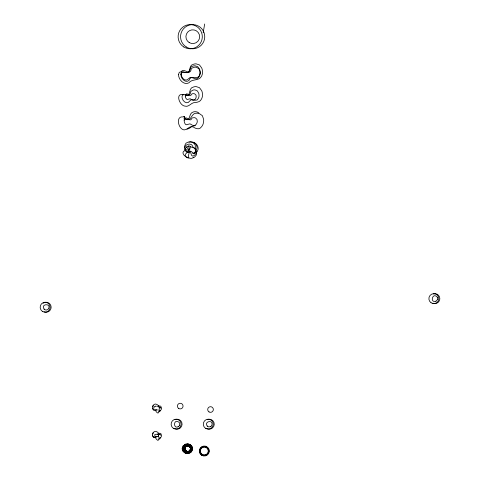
<?xml version="1.0" encoding="UTF-8"?>
<svg xmlns="http://www.w3.org/2000/svg" width="480" height="480" viewBox="0 0 480 480"><rect width="100%" height="100%" fill="white"/><g stroke="black" fill="none" stroke-linecap="round" stroke-linejoin="round"><path stroke-width="0.72" d="M160.158 410.34L159.996 411.282A0.822 0.822 0 0 1 159.378 411.714L158.748 411.666M160.158 437.634L159.996 438.57A0.822 0.822 0 0 1 159.378 439.008L158.748 438.96M194.688 153.462L195.552 150.744M203.136 32.85L204.672 24M211.998 424.734C213.216 419.232 203.382 421.644 207.378 426.21M205.332 446.874L205.506 446.184M437.496 299.532L437.43 297.564M159.24 411.138L158.376 412.818A0.882 0.882 0 0 1 157.578 412.95L156.378 411.954L155.286 409.974C151.476 410.28 151.452 405.216 154.614 404.244A2.694 2.694 0 0 1 155.952 404.094L157.746 404.952L159.45 407.28C162.648 407.202 161.574 410.61 159.24 411.138L159.222 408.69A1.95 0.348 82.9 0 1 159.294 408.426L159.594 408.522M159.24 438.432L158.376 440.106A0.882 0.882 0 0 1 157.578 440.244L156.378 439.242L155.286 437.268C151.476 437.574 151.452 432.51 154.614 431.538A2.694 2.694 0 0 1 155.952 431.382L157.746 432.246L159.45 434.574C162.648 434.49 161.574 437.898 159.24 438.432L158.394 435.804A3.552 0.666 59 0 1 158.52 435.582L158.586 434.118M188.874 150.852L188.814 149.742L187.272 147.936A3.192 3.192 0 0 1 186.846 146.814M160.98 435.15C161.862 433.566 159.87 432.804 158.676 433.518A6.72 0.978 -8.8 0 0 158.25 433.686M184.65 150.084L185.07 149.424M48.714 308.28C51.234 303.192 40.14 303.654 44.238 309.27M160.812 408.258C162.006 406.674 160.164 405.312 158.676 406.23A6.258 0.924 14.6 0 0 157.614 406.332L157.656 406.518A2.202 0.324 14.6 0 0 157.95 406.704L159.45 407.28M152.766 406.71L152.94 406.314M152.766 434.004L152.94 433.608M191.022 450.792L191.544 448.044L190.524 446.046A4.086 2.178 19.7 0 0 188.508 445.146M179.532 425.538L179.694 423.132M211.848 425.22L211.44 425.922M437.436 299.7L435.882 301.266M48.564 308.598C47.916 309.978 45.642 310.716 44.088 309.12M154.02 407.046L153.732 408.45M196.032 150.066L196.854 148.71A3.228 3.228 0 0 0 197.094 147.624L196.728 145.734A6.252 6.252 0 0 0 195.936 144.318A5.982 5.982 0 0 0 195.102 143.418L193.746 142.494A7.812 7.812 0 0 0 192.636 142.026L190.086 141.804M179.436 425.694L178.128 426.786M154.104 406.926L155.556 406.152M153.156 405.948L153.42 405.624M153.156 433.242L153.42 432.918M190.848 146.208L190.632 146.442A2.376 2.376 0 0 0 190.206 147.228L189.846 149.16L188.808 149.652M211.254 426.132L210.558 426.66M186.39 445.368C177.444 454.164 198 454.56 189.72 445.2A1.878 0.438 8.6 0 1 187.422 444.918C182.25 445.446 184.212 453.408 188.85 452.124M187.92 152.112C185.898 153.078 183.552 155.742 186.504 157.272A4.962 4.962 0 0 0 187.638 157.824L188.826 158.088M158.676 436.644L156.84 436.506L155.538 436.998A0.894 0.894 0 0 1 155.07 436.776L154.728 434.844A1.254 1.254 0 0 1 155.118 434.352L157.314 434.25A4.602 0.666 -8.8 0 0 157.578 434.46L159.45 434.574M188.556 94.896C190.326 92.43 189.294 87.804 193.446 87.018A7.326 7.326 0 0 1 196.134 86.598L199.494 87.684L201.72 90.762A11.604 11.604 0 0 1 202.266 92.472L202.548 94.896A8.838 8.838 0 0 1 202.338 96.708L202.188 97.296A9.342 9.342 0 0 1 201.516 98.97C200.226 102.282 196.494 102.36 193.53 102.738C190.548 103.578 188.418 107.298 184.956 106.128C179.088 105.522 175.032 92.286 183.672 94.812M193.512 153.81L194.544 153.15M193.11 157.32L193.416 157.092M157.314 434.25L157.668 434.016M188.43 150.096L189.216 148.908L188.784 146.574A3.192 3.192 0 0 1 188.856 145.788M155.286 437.268L156.39 436.596A5.964 0.582 -40.6 0 1 156.84 436.5M190.536 451.08L189.846 451.512M189.552 451.692L189.126 451.956A1.554 1.29 -15.2 0 1 186.96 452.532A1.458 1.254 19.1 0 1 184.824 451.788A1.398 1.236 53.4 0 1 183.474 449.976A1.38 1.23 87.7 0 1 183.384 447.714A1.404 1.242 -58 0 1 184.584 445.8A1.464 1.266 -23.7 0 1 186.654 444.888A1.566 1.302 10.6 0 1 188.874 445.302A2.358 2.028 36.3 0 1 190.332 446.928C193.026 450.27 187.404 454.032 184.878 450.828A1.206 0.99 66.3 0 1 184.122 449.07A1.2 0.99 -79.4 0 1 184.476 447.186A1.236 0.996 -45.1 0 1 185.826 445.836A1.296 1.002 -10.8 0 1 187.704 445.476C192.306 444.42 192.222 452.706 187.686 451.884C183.708 452.106 183.744 445.206 187.758 445.5A1.116 0.69 19.4 0 1 189.372 446.286A1.386 0.876 56.2 0 1 190.392 447.81A1.404 0.858 -89.5 0 1 190.38 449.64A1.368 0.864 -55.2 0 1 189.336 451.14A1.302 0.894 -21 0 1 187.626 451.8A1.236 0.912 13.3 0 1 185.844 451.374A1.188 0.924 47.6 0 1 184.608 450.024A1.17 0.924 81.9 0 1 184.35 448.212A1.182 0.93 -63.8 0 1 185.16 446.568A1.224 0.93 -29.5 0 1 186.75 445.668A1.29 0.918 4.8 0 1 188.58 445.818A2.01 1.518 30.5 0 1 189.924 446.964A1.362 0.768 71.8 0 1 190.476 448.644A1.356 0.762 -74 0 1 189.99 450.336A1.308 0.792 -39.7 0 1 188.628 451.464A1.248 0.828 -5.4 0 1 186.876 451.632L185.91 451.254L184.8 449.742M192.186 126.366L189.012 128.526L187.086 129.15M189.036 142.236L189.378 142.05M210.294 426.786L210.642 426.612M188.874 443.862A4.086 0.858 -3.2 0 1 185.94 444.03A4.02 1.122 -37.5 0 1 183.612 445.812A3.972 1.266 -71.8 0 1 182.694 448.602A3.966 1.266 74 0 1 183.504 451.428A4.008 1.128 39.7 0 1 185.766 453.3A4.074 0.876 5.4 0 1 188.688 453.576A4.122 0.582 -28.9 0 1 191.256 452.154A4.152 0.36 -63.2 0 1 192.582 449.538A4.158 0.306 82.5 0 1 192.204 446.622A4.152 0.444 48.2 0 1 190.248 444.432A2.682 0.978 10.7 0 1 187.398 444.006A3.66 0.774 -20.9 0 1 184.806 444.996A3.618 0.942 -55.2 0 1 183.222 447.27A3.6 1.002 -89.5 0 1 183.198 450.048A3.612 0.942 56.2 0 1 184.74 452.352A3.648 0.78 21.9 0 1 187.314 453.39A3.69 0.552 -12.3 0 1 190.026 452.796A3.714 0.342 -46.6 0 1 191.928 450.78L192.366 448.038L191.184 445.53A5.952 3.474 21.4 0 0 188.724 444.36A3.324 0.492 -4.3 0 1 186.108 444.558A3.294 0.654 -38.6 0 1 184.062 446.196A3.276 0.744 -72.9 0 1 183.288 448.704A3.276 0.744 72.8 0 1 184.062 451.206A3.294 0.648 38.5 0 1 186.114 452.844A3.318 0.492 4.2 0 1 188.73 453.036A3.336 0.318 -30 0 1 191.004 451.722L192.138 449.358L191.748 446.766L189.96 444.846A2.232 0.672 9.5 0 1 187.41 444.498A3 0.408 -22 0 1 185.106 445.428A2.982 0.504 -56.3 0 1 183.726 447.498A2.976 0.54 89.4 0 1 183.75 449.982A2.982 0.504 55.2 0 1 185.166 452.016A2.994 0.402 20.9 0 1 187.488 452.904C190.956 452.496 192.36 449.136 190.272 446.262A3.42 1.788 19.5 0 0 188.442 445.446C185.478 444.672 183.474 448.344 184.878 450.828A1.236 0.99 32 0 0 186.516 451.836A1.302 0.984 -2.3 0 0 188.424 451.758A1.38 0.972 -36.5 0 0 189.96 450.618C191.676 448.74 190.182 445.356 187.494 445.728A1.548 0.372 -22.8 0 0 185.868 446.412A1.536 0.414 -57.1 0 0 184.914 447.888A1.53 0.426 88.6 0 0 184.956 449.646A1.536 0.414 54.3 0 0 185.982 451.08A1.542 0.366 20.1 0 0 187.638 451.68A1.554 0.312 -14.2 0 0 189.342 451.248L190.56 449.376L190.638 447.732M435.972 301.218C429.456 303.312 432.624 291.882 437.154 297.048M178.218 426.738C172.956 429.402 173.346 417.63 179.394 422.568M210.384 426.738L208.596 426.888L207.222 426.06M188.136 95.094L185.094 95.124M155.844 410.292L153.492 410.208L152.496 408.39M155.844 437.58L153.492 437.502L152.496 435.678M155.286 409.974L156.9 409.704A6.63 0.534 -16.7 0 1 156.234 410.154M193.188 125.982L195.342 125.67M192.642 153.264L194.424 153.006A2.4 2.4 0 0 0 195.15 152.616M187.08 445.296L186.726 445.332A1.314 1.08 -26.5 0 0 184.914 446.226A1.26 1.068 -60.8 0 0 183.93 447.984A1.248 1.062 85 0 0 184.11 449.988A1.26 1.062 50.7 0 0 185.382 451.542A1.314 1.068 16.4 0 0 187.314 452.112A1.398 1.074 -17.9 0 0 189.228 451.494C190.95 450.534 191.268 448.08 189.93 446.616A2.52 1.356 20.6 0 0 188.376 445.848A1.464 0.402 -5.1 0 0 186.666 446.004A1.452 0.462 -39.4 0 0 185.34 447.096A1.44 0.492 -73.7 0 0 184.854 448.74A1.44 0.492 72 0 0 185.388 450.372A1.446 0.456 37.7 0 0 186.744 451.428A1.464 0.402 3.4 0 0 188.46 451.53A1.476 0.336 -30.8 0 0 189.93 450.648L189.984 450.564A1.446 0.96 -70.8 0 0 190.59 448.812A1.458 0.966 74.9 0 0 190.092 446.964A2.136 1.734 33.5 0 0 188.706 445.602A1.392 1.092 7.8 0 0 186.714 445.332M185.814 150.714C183.69 150.342 182.148 152.454 183.45 154.272A4.962 4.962 0 0 0 184.158 155.322L185.724 156.588A9.006 9.006 0 0 0 186.81 157.134L187.578 157.41M192.75 142.548L194.622 142.794L196.38 144.138A7.806 7.806 0 0 1 197.106 145.098L197.826 146.58A5.982 5.982 0 0 1 198.09 147.774A6.252 6.252 0 0 1 198.072 149.394L197.442 151.212A3.228 3.228 0 0 1 196.692 152.034M155.736 406.14L156.534 406.188M158.34 410.118L157.638 409.962M188.268 445.938L187.524 445.848A1.386 0.498 -21.6 0 0 185.958 446.466A1.362 0.54 -55.8 0 0 185.01 447.864A1.356 0.558 89.9 0 0 185.016 449.55A1.362 0.54 55.6 0 0 185.97 450.936A1.38 0.492 21.3 0 0 187.536 451.548A1.398 0.426 -13 0 0 189.18 451.17A1.416 0.36 -47.3 0 0 190.32 449.934A1.428 0.33 -81.6 0 0 190.572 448.266A1.428 0.342 64.2 0 0 189.834 446.748A2.244 1.284 22.2 0 0 188.382 445.956L187.56 445.89A1.224 0.732 -17 0 0 185.994 446.34A1.182 0.762 -51.3 0 0 184.944 447.648A1.164 0.774 -85.5 0 0 184.812 449.328A1.17 0.762 60.2 0 0 185.652 450.78A1.2 0.732 25.9 0 0 187.164 451.518A1.248 0.684 -8.4 0 0 188.826 451.272A1.296 0.63 -42.7 0 0 190.062 450.132A1.326 0.588 -77 0 0 190.44 448.494A1.326 0.6 68.7 0 0 189.828 446.928A1.992 1.368 27.4 0 0 188.478 445.944A1.248 0.774 1.6 0 0 186.768 445.896A1.194 0.81 -32.6 0 0 185.322 446.82A1.158 0.822 -66.9 0 0 184.65 448.398A1.152 0.816 78.8 0 0 184.986 450.078A1.17 0.804 44.5 0 0 186.204 451.284A1.212 0.774 10.2 0 0 187.896 451.584A1.266 0.732 -24.1 0 0 189.462 450.888A1.32 0.684 -58.4 0 0 190.356 449.43A1.338 0.672 87.4 0 0 190.278 447.714A1.326 0.696 53.1 0 0 189.252 446.346A1.044 0.528 16.3 0 0 187.65 445.71C185.706 445.572 184.068 447.846 184.752 449.604M188.556 446.022L189.126 446.25A1.374 0.42 47.9 0 1 190.278 447.51A1.38 0.384 82.2 0 1 190.5 449.16A1.374 0.396 -63.5 0 1 189.762 450.648A1.356 0.45 -29.2 0 1 188.304 451.458A1.326 0.522 5.1 0 1 186.648 451.314A1.302 0.582 39.3 0 1 185.364 450.258A1.29 0.612 73.6 0 1 184.896 448.662A1.29 0.612 -72.1 0 1 185.406 447.078A1.308 0.582 -37.8 0 1 186.72 446.058A1.266 0.648 -1.2 0 1 188.412 445.992A2.064 1.29 24.5 0 1 189.804 446.856A1.35 0.456 66.1 0 1 190.47 448.368A1.35 0.444 -79.6 0 1 190.17 450A1.332 0.486 -45.3 0 1 189.006 451.176A1.296 0.552 -11 0 1 187.38 451.494A1.266 0.618 23.3 0 1 185.862 450.84A1.236 0.654 57.6 0 1 184.974 449.442A1.236 0.672 -88.2 0 1 185.028 447.786A1.248 0.654 -53.9 0 1 186 446.448A1.278 0.612 -19.6 0 1 187.56 445.89A1.02 0.39 13.4 0 1 189.18 446.34A1.32 0.546 50.2 0 1 190.242 447.612A1.332 0.51 84.5 0 1 190.398 449.268A1.32 0.528 -61.2 0 1 189.6 450.726A1.284 0.582 -26.9 0 1 188.118 451.476A1.242 0.648 7.4 0 1 186.474 451.26A1.206 0.696 41.7 0 1 185.232 450.156A1.194 0.72 75.9 0 1 184.83 448.548A1.2 0.72 -69.8 0 1 185.4 446.988A1.224 0.696 -35.5 0 1 186.756 446.022A1.338 0.522 -3.5 0 1 188.382 445.956L189.186 446.154A1.488 0.312 46.3 0 1 190.374 447.396L190.476 447.792M183.834 118.812C191.454 122.574 187.98 113.49 193.116 112.056A6.492 6.492 0 0 1 195.498 111.684L197.136 111.966L198.846 112.944M184.92 94.53C183.174 93.666 181.806 95.544 182.082 97.17A5.16 5.16 0 0 0 182.292 98.472C183.012 101.664 187.446 104.892 189.69 101.052C191.76 97.416 196.536 102.732 198.234 98.544A6.228 6.228 0 0 0 199.008 96.144L198.972 94.434A8.118 8.118 0 0 0 198.702 93.21L197.358 90.918L195.09 89.934A5.124 5.124 0 0 0 193.182 90.054L191.16 91.176A3.318 3.318 0 0 0 190.47 92.214C190.674 95.298 187.764 96.186 185.382 94.674M184.14 116.91L184.452 117.006L183.702 116.772L184.452 117.006M184.38 116.982L184.032 116.868L184.782 117.114M182.772 116.898C175.464 116.046 178.278 129.27 184.074 129.906C187.488 130.038 189.678 125.208 193.26 126.96C195.654 128.742 199.338 130.02 201.366 126.972A9.174 9.174 0 0 0 203.202 123.738L203.664 121.266A11.964 11.964 0 0 0 203.646 119.418L202.392 115.704L199.41 113.616A7.554 7.554 0 0 0 196.632 113.214C190.536 112.668 191.484 124.002 184.638 117.912M158.238 405.894L158.676 406.23M158.238 433.182L158.676 433.518M185.238 148.386L185.718 149.112A3.192 3.192 0 0 0 186.648 149.868C193.272 150.018 184.536 158.04 190.644 158.34A4.962 4.962 0 0 0 191.91 158.25L193.788 157.524A9.006 9.006 0 0 0 194.808 156.858L196.548 154.728L196.53 152.46M158.622 435.762L158.52 435.582A3.828 0.72 59 0 1 158.67 435.6M437.304 297.3L437.448 297.612M195.654 150.564L195.222 148.986L195.33 145.752A3.228 3.228 0 0 0 194.994 144.69L193.734 143.232A6.252 6.252 0 0 0 192.336 142.404A5.982 5.982 0 0 0 191.166 142.038L189.534 141.918A7.806 7.806 0 0 0 188.334 142.068L186.018 143.154L184.878 145.242A4.932 4.932 0 0 0 184.818 147.072L185.058 147.972M433.224 293.94A4.98 4.98 0 0 1 439.842 298.866A4.98 4.98 0 0 1 432.804 303.174M43.146 303.246A4.98 4.98 0 0 1 49.572 303.612A4.98 4.98 0 0 1 50.274 310.008A4.98 4.98 0 0 1 44.082 311.76M174.996 419.652A4.98 4.98 0 0 1 182.088 424.374A4.98 4.98 0 0 1 174.624 428.478M207.162 419.652A4.98 4.98 0 0 1 214.254 424.374A4.98 4.98 0 0 1 206.79 428.478M190.092 445.734A1.968 1.632 64.3 0 1 191.202 448.05A1.992 1.638 -81.4 0 1 190.818 450.594A1.908 1.602 -47.1 0 1 189.072 452.478A1.776 1.548 -12.8 0 1 186.564 453.048A1.662 1.488 21.4 0 1 184.17 452.112A1.596 1.452 55.7 0 1 182.718 449.982A1.578 1.446 -90 0 1 182.718 447.414A1.608 1.464 -55.7 0 1 184.17 445.29A1.68 1.506 -21.4 0 1 186.564 444.348A1.8 1.566 12.9 0 1 189.072 444.918A2.682 2.4 38.6 0 1 190.644 446.856A1.848 1.482 80.3 0 1 191.046 449.232A1.818 1.47 -65.4 0 1 190.044 451.422A1.716 1.434 -31.1 0 1 187.98 452.664A1.602 1.386 3.2 0 1 185.574 452.532A1.518 1.35 37.5 0 1 183.66 451.062A1.476 1.332 71.8 0 1 182.91 448.776A1.482 1.338 -73.9 0 1 183.576 446.46A1.524 1.362 -39.7 0 1 185.43 444.924A1.614 1.404 -5.4 0 1 187.83 444.696A1.416 1.098 25.1 0 1 189.798 445.98A1.704 1.332 62 0 1 190.86 447.978A1.722 1.332 -83.7 0 1 190.608 450.222A1.662 1.314 -49.4 0 1 189.144 451.938M157.242 434.256A6.72 0.978 -8.8 0 1 157.35 434.148M156.864 436.482A7.614 0.738 -40.6 0 1 156.6 437.01M184.188 120.534L184.296 121.806A7.122 7.122 0 0 0 184.548 122.736L185.292 124.128L186.258 124.77L189.99 123.846L193.404 125.748L195.324 125.118A4.758 4.758 0 0 0 196.746 123.39L197.094 122.472A6.186 6.186 0 0 0 197.28 121.536L197.034 119.526L195.75 118.152A3.906 3.906 0 0 0 194.388 117.654L192.63 117.816A2.526 2.526 0 0 0 191.832 118.332C190.068 123.282 186.204 114.72 184.464 119.238A3.936 3.936 0 0 0 184.218 120.21L184.188 120.534M185.31 96.024L185.394 97.074A5.91 5.91 0 0 0 185.604 97.854L187.02 99.54L190.122 98.772L192.954 100.35L194.544 99.828A3.948 3.948 0 0 0 195.726 98.388L195.93 97.89A5.082 5.082 0 0 0 196.164 96.852L196.056 95.406A2.328 2.328 0 0 0 195.714 94.764L194.898 94.044A3.24 3.24 0 0 0 193.764 93.63L192.306 93.768A2.094 2.094 0 0 0 191.646 94.194C190.2 98.226 187.278 91.542 185.652 94.686A3.234 3.234 0 0 0 185.328 95.754L185.31 96.024M178.56 74.622C178.386 79.458 183.852 85.452 188.814 82.872C192.09 78.468 199.086 81.354 201.516 76.23A9.342 9.342 0 0 0 202.188 74.556L202.338 73.968A8.838 8.838 0 0 0 202.548 72.156L202.266 69.732A11.604 11.604 0 0 0 201.72 68.028L199.494 64.944L196.134 63.858A7.326 7.326 0 0 0 193.446 64.278C188.934 64.986 190.722 70.344 188.136 72.354C184.998 73.392 178.95 69.126 178.56 74.622M180.918 74.43C180.642 78.126 185.454 83.652 188.982 80.424C190.89 74.178 197.508 80.436 199.566 75.282A7.152 7.152 0 0 0 200.19 72.45L199.968 70.5A9.324 9.324 0 0 0 199.524 69.132L197.736 66.654L195.036 65.784A5.886 5.886 0 0 0 192.876 66.12C189.252 66.684 190.686 70.998 188.61 72.606C186.09 73.446 181.23 70.014 180.918 74.43M185.37 149.7L185.382 150.15A2.202 2.202 0 0 0 185.574 150.81L186.192 151.632A3.066 3.066 0 0 0 187.158 152.238L188.538 152.388A1.986 1.986 0 0 0 189.234 152.124C191.352 148.668 192.774 155.424 194.886 152.82A3.06 3.06 0 0 0 195.39 151.896L195.588 150.654A5.61 5.61 0 0 0 195.546 149.898C195.366 146.628 191.364 148.134 189.72 146.16A2.01 2.01 0 0 0 189.042 146.01L187.866 146.238A3.804 3.804 0 0 0 186.258 147.444L185.976 147.87A4.812 4.812 0 0 0 185.556 148.788L185.37 149.7M184.626 147.726L184.782 149.016A3.882 3.882 0 0 0 185.466 150.288L186.882 151.326A2.514 2.514 0 0 0 187.812 151.476C192.39 148.968 189.594 157.884 193.878 155.682A3.912 3.912 0 0 0 194.7 155.124L195.696 153.888A7.098 7.098 0 0 0 196.134 153.03C198.006 149.334 192.666 148.452 192.114 145.248A2.544 2.544 0 0 0 191.466 144.654L190.032 144.162A4.812 4.812 0 0 0 187.506 144.462L186.648 144.918A6.15 6.15 0 0 0 185.892 145.494L184.836 146.874A2.79 2.79 0 0 0 184.626 147.726M200.118 72.978L199.854 74.85A6.912 6.912 0 0 1 198.588 77.346C195.864 81.672 191.25 74.664 188.346 78.966C185.16 82.266 181.422 77.772 181.146 74.49A5.724 5.724 0 0 1 181.134 73.032C182.046 65.604 190.308 77.13 191.184 69.06A3.678 3.678 0 0 1 192.126 68.046L194.538 67.17A5.688 5.688 0 0 1 196.644 67.374L198.96 68.838L200.034 71.586A9.006 9.006 0 0 1 200.118 72.978M190.944 448.116C191.31 450.42 188.922 452.25 186.762 451.596A1.65 0.324 36.8 0 1 185.31 450.51A1.644 0.348 71.1 0 1 184.722 448.794A1.644 0.354 -74.6 0 1 185.208 447.042A1.65 0.324 -40.3 0 1 186.594 445.872C188.31 445.02 190.8 446.07 190.944 448.116M191.604 450.276C190.428 453.18 186.426 453.222 184.518 451.008A2.712 0.348 71.9 0 0 183.786 448.77A2.712 0.348 -73.9 0 0 184.44 446.508A2.718 0.3 -39.6 0 0 186.258 445.002L188.604 444.786A4.92 2.73 20.4 0 1 190.824 445.806L191.922 448.032L191.604 450.276M189.258 451.482L186.918 451.65A1.188 0.852 28.9 0 1 185.328 450.774A1.158 0.864 63.2 0 1 184.536 449.202A1.152 0.87 -82.5 0 1 184.764 447.45A1.182 0.87 -48.2 0 1 185.94 446.136A1.23 0.858 -14 0 1 187.65 445.71L188.394 445.68A2.904 1.524 19.7 0 1 190.074 446.454L190.332 446.904A1.62 1.2 77.8 0 1 190.782 449.01A1.602 1.194 -67.9 0 1 189.978 450.984A1.518 1.182 -33.6 0 1 188.208 452.16A1.422 1.17 0.7 0 1 186.078 452.136A1.344 1.146 34.9 0 1 184.338 450.918A1.308 1.14 69.2 0 1 183.582 448.926A1.314 1.14 -76.5 0 1 184.08 446.856A1.35 1.158 -42.2 0 1 185.652 445.428A1.422 1.182 -7.9 0 1 187.764 445.134A1.236 0.876 22.4 0 1 189.558 446.166A1.512 1.086 59.2 0 1 190.584 447.894A1.53 1.074 -86.5 0 1 190.464 449.904A1.482 1.074 -52.2 0 1 189.228 451.494M431.034 302.748A4.98 4.98 0 0 0 438.828 299.034A4.98 4.98 0 0 0 431.718 294.144A4.98 4.98 0 0 0 431.034 302.748M189.174 42.552A6.876 6.876 0 0 0 199.65 36.9A6.876 6.876 0 0 0 189.522 30.648A6.876 6.876 0 0 0 189.174 42.552M183.864 46.998A12.096 12.096 0 0 0 202.308 37.056A12.096 12.096 0 0 0 184.476 26.052A12.096 12.096 0 0 0 183.864 46.998M186.306 46.998A12.096 12.096 0 0 0 204.75 37.056A12.096 12.096 0 0 0 186.918 26.052A12.096 12.096 0 0 0 186.306 46.998M42.312 311.328A4.98 4.98 0 0 0 50.106 307.614A4.98 4.98 0 0 0 42.996 302.724A4.98 4.98 0 0 0 42.312 311.328M173.28 428.268A4.98 4.98 0 0 0 181.074 424.554A4.98 4.98 0 0 0 173.964 419.664A4.98 4.98 0 0 0 173.28 428.268M209.04 411.93A2.832 2.832 0 0 0 213.354 409.602A2.832 2.832 0 0 0 209.184 407.028A2.832 2.832 0 0 0 209.04 411.93M178.74 408.498A2.832 2.832 0 0 0 183.054 406.17A2.832 2.832 0 0 0 178.884 403.596A2.832 2.832 0 0 0 178.74 408.498M201.684 455.262A4.98 4.98 0 0 0 209.28 451.164A4.98 4.98 0 0 0 201.942 446.634A4.98 4.98 0 0 0 201.684 455.262M201.828 455.028A4.71 4.71 0 0 0 209.01 451.158A4.71 4.71 0 0 0 202.068 446.874A4.71 4.71 0 0 0 201.828 455.028M205.452 428.268A4.98 4.98 0 0 0 213.24 424.554A4.98 4.98 0 0 0 206.13 419.664A4.98 4.98 0 0 0 205.452 428.268M202.062 454.656A4.272 4.272 0 0 0 208.572 451.146A4.272 4.272 0 0 0 202.278 447.258A4.272 4.272 0 0 0 202.062 454.656M202.218 454.398A3.972 3.972 0 0 0 208.272 451.134A3.972 3.972 0 0 0 202.422 447.522A3.972 3.972 0 0 0 202.218 454.398"/></g></svg>
